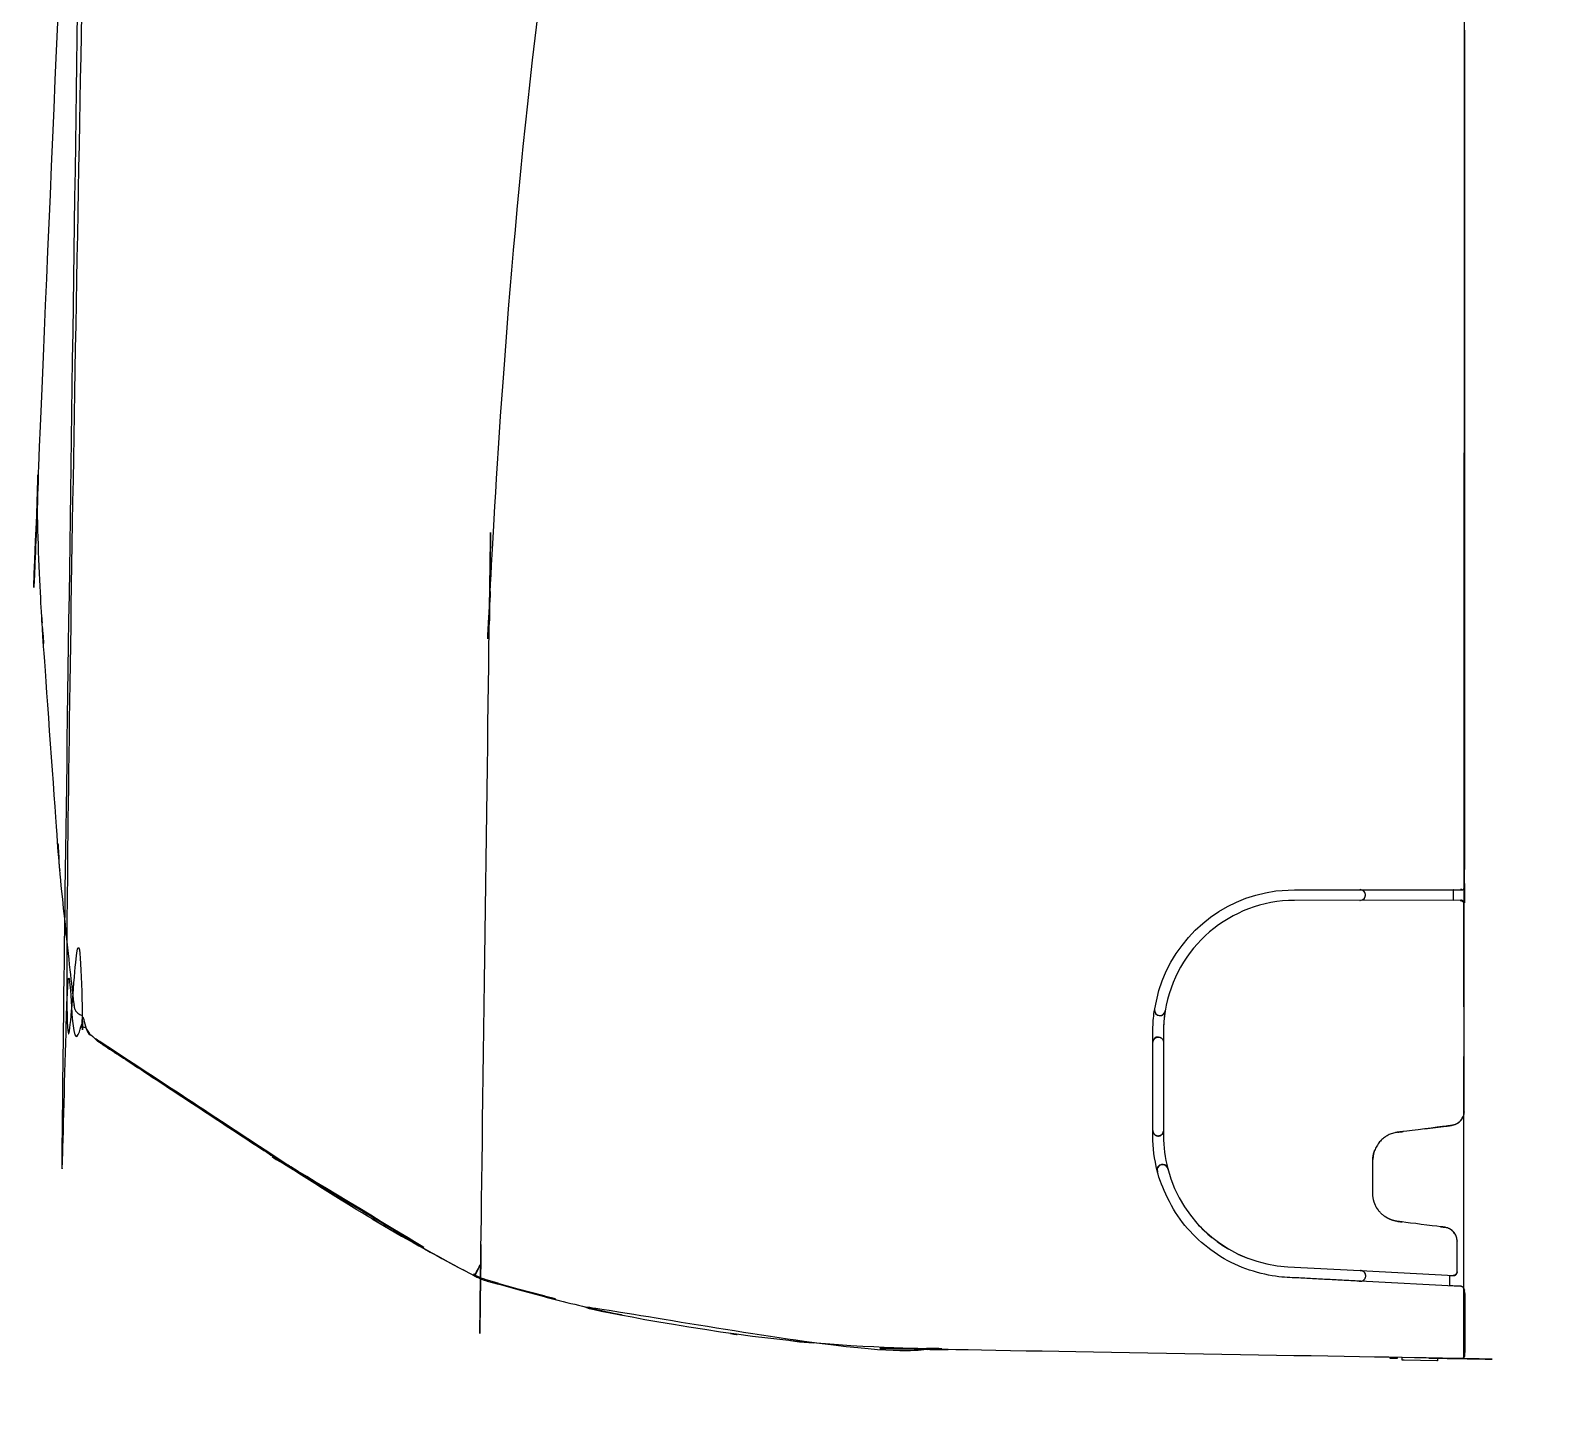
# Model space of a CAD drawing. Header units: millimetres. Extents: x 1291 to 5660, y 748 to 2981.
# Drawn here: x 3963 to 4176.5, y 2203.4 to 2396.8 of the extents above; entities that cross this region are included whole.
import ezdxf

# ---------------------------------------------------------------- set-up
doc = ezdxf.new("R2010")
doc.units = ezdxf.units.MM

msp = doc.modelspace()

# ---------------------------------------------------------------- linework, layer by layer
msp.add_line((4025.49, 2221.22), (4025.72, 2221.1))
for points in [[(4165.25, 2209.57), (4165.36, 2464.99), (4165.36, 2465.06)], [(4165.36, 2280.44), (4165.37, 2280.44)], [(4150.55, 2275.61), (4150.55, 2275.62)], [(4163.77, 2275.6), (4163.75, 2275.61), (4163.75, 2274.11), (4163.77, 2274.14)], [(4164.74, 2275.62), (4164.74, 2275.61)], [(4165.36, 2275.95), (4165.36, 2275.98)], [(4150.64, 2274.11), (4150.65, 2274.12)], [(4165.2, 2273.88), (4165.19, 2273.9), (4165.18, 2273.92), (4165.17, 2273.93), (4165.15, 2273.95), (4165.15, 2273.96), (4165.14, 2273.98), (4165.12, 2273.99), (4165.16, 2273.92), (4165.19, 2273.86), (4165.21, 2273.82), (4165.23, 2273.79)], [(4165.23, 2273.83), (4165.22, 2273.85), (4165.21, 2273.87)], [(4165.25, 2273.79), (4165.24, 2273.8)], [(4165.24, 2244.36), (4165.27, 2244.34), (4165.25, 2273.76), (4165.25, 2273.77), (4165.24, 2273.79)], [(4165.24, 2273.78), (4165.25, 2273.78)], [(4165.27, 2273.7), (4165.26, 2273.72), (4165.25, 2273.73)], [(3969.2, 2259), (3969.19, 2259.01)], [(3969.23, 2258.89), (3969.22, 2258.9)], [(3969.23, 2258.86), (3969.23, 2258.87)], [(3969.26, 2258.81), (3969.25, 2258.82)], [(3969.27, 2258.78), (3969.26, 2258.78)], [(3969.29, 2258.71), (3969.28, 2258.71), (3969.28, 2258.73), (3969.28, 2258.74), (3969.27, 2258.75), (3969.27, 2258.76)], [(3969.3, 2258.69), (3969.29, 2258.7)], [(3969.31, 2258.67), (3969.3, 2258.68)], [(3969.33, 2258.61), (3969.33, 2258.62), (3969.32, 2258.63), (3969.32, 2258.64), (3969.31, 2258.65)], [(3969.35, 2258.57), (3969.34, 2258.59)], [(3969.38, 2258.53), (3969.36, 2258.55)], [(3970.26, 2257.86), (3970.25, 2257.87), (3970.25, 2257.87), (3970.25, 2257.87)], [(4121.61, 2258.78), (4121.61, 2258.76)], [(3972.51, 2254.23), (3972.51, 2254.23)], [(4121.36, 2254.11), (4121.35, 2254.12)], [(4122.87, 2254.11), (4122.86, 2254.11)], [(4165.15, 2243.69), (4165.16, 2243.69)], [(4165.16, 2243.7), (4165.17, 2243.71), (4165.17, 2243.73)], [(4121.36, 2241.63), (4121.35, 2241.62)], [(4122.86, 2241.63), (4122.87, 2241.62)], [(4122, 2235.87), (4122, 2235.88)], [(4154.66, 2229.19), (4154.64, 2229.2), (4154.62, 2229.2)], [(4024.31, 2221.84), (4025.66, 2221.13), (4025.71, 2221.25), (4025.63, 2221.28), (4025.49, 2221.36)], [(4025.65, 2221.29), (4025.66, 2221.29)], [(4025.66, 2221.3), (4025.67, 2221.3), (4025.67, 2221.3)], [(4025.68, 2221.32), (4025.68, 2221.33)], [(4025.69, 2221.34), (4025.69, 2221.34), (4025.7, 2221.35), (4025.71, 2221.36), (4025.71, 2221.37), (4025.72, 2221.38)], [(4025.73, 2221.39), (4025.73, 2221.4), (4025.74, 2221.41)], [(4026.56, 2222.76), (4026.45, 2222.65), (4026.48, 2222.72), (4026.52, 2222.78)], [(4026.55, 2222.76), (4026.52, 2222.78)], [(4163.26, 2219.72), (4163.26, 2221.22)], [(4164.03, 2221.23), (4164.04, 2221.24), (4164.05, 2221.25), (4164.06, 2221.26), (4164.07, 2221.26), (4164.07, 2221.26), (4164.09, 2221.27), (4164.11, 2221.3), (4164.13, 2221.3), (4164.13, 2221.31), (4164.13, 2221.32), (4164.17, 2221.34), (4164.18, 2221.36), (4164.2, 2221.39), (4164.22, 2221.41)], [(4164.23, 2221.43), (4164.24, 2221.46), (4164.26, 2221.49), (4164.27, 2221.52), (4164.28, 2221.55), (4164.28, 2221.58)], [(4164.27, 2221.71), (4164.26, 2221.63)], [(4164.29, 2221.65), (4164.28, 2221.64), (4164.28, 2221.64)], [(4164.28, 2221.6), (4164.29, 2221.6)], [(4164.29, 2221.66), (4164.3, 2221.66)], [(4029.08, 2220.06), (4028.59, 2220.2), (4027.47, 2220.53), (4027.44, 2220.41), (4029.04, 2219.95), (4029.08, 2220.06), (4031.41, 2219.4), (4031.81, 2219.29)], [(4035.72, 2218.24), (4035.45, 2218.32), (4031.81, 2219.28), (4031.78, 2219.17), (4029.04, 2219.95), (4029.04, 2219.95)], [(4035.69, 2218.13), (4031.78, 2219.17)], [(4163.65, 2219.73), (4163.26, 2219.75)], [(4165.2, 2219.44), (4165.08, 2219.56), (4165.05, 2219.59), (4165.01, 2219.61), (4164.98, 2219.63), (4164.95, 2219.63), (4164.91, 2219.65), (4164.88, 2219.66), (4164.84, 2219.67), (4164.8, 2219.67), (4163.68, 2219.73), (4163.66, 2219.73)], [(4165.14, 2219.52), (4165.12, 2219.54)], [(4165.15, 2219.51), (4165.14, 2219.51)], [(4165.15, 2219.49), (4165.15, 2219.5), (4165.15, 2219.5)], [(4165.17, 2219.48), (4165.16, 2219.49)], [(4165.19, 2219.46), (4165.18, 2219.46), (4165.18, 2219.47)], [(4165.21, 2219.43), (4165.2, 2219.43), (4165.2, 2219.44)], [(4037.05, 2217.92), (4035.72, 2218.25), (4035.69, 2218.14), (4035.69, 2218.14), (4037.03, 2217.8)], [(4165.36, 2211.76), (4165.36, 2211.77)], [(4155.85, 2209.63), (4155.85, 2209.48), (4154.86, 2209.5), (4154.86, 2209.65)], [(4161.52, 2209.53), (4161.51, 2209.18), (4161.41, 2209.18), (4156.82, 2209.26), (4156.54, 2209.26), (4156.53, 2209.62)], [(4165.38, 2209.93), (4165.39, 2209.94)], [(4165.38, 2209.88), (4165.38, 2209.88)]]:
    msp.add_lwpolyline(points)
for points in [[(4121.98, 2235.95, -0.062715), (4121.36, 2240.86), (4121.35, 2240.9), (4121.35, 2255.62), (4121.36, 2255.93, -0.03121), (4121.56, 2258.41), (4121.62, 2258.79), (4122.21, 2261.38, -0.29459), (4138.72, 2275.44), (4141.36, 2275.61), (4164.99, 2275.59), (4164.95, 2275.62), (4164.95, 2275.61)], [(4150.7, 2274.12), (4150.72, 2274.12), (4150.75, 2274.13, 0.91043), (4150.61, 2275.62)], [(4164.82, 2274.13), (4164.81, 2274.14), (4141.36, 2274.11, 0.366668), (4123.09, 2258.49)], [(4121.59, 2258.6, 0.922918), (4123.09, 2258.49, 0.039187), (4122.86, 2255.62)], [(4123.09, 2258.5), (4123.09, 2258.5), (4123.09, 2258.55), (4123.1, 2258.56), (4123.09, 2258.49), (4123.05, 2258.2, 0.031631), (4122.86, 2255.91), (4122.86, 2240.9, 0.063164), (4123.45, 2236.29), (4123.47, 2236.21), (4123.46, 2236.22), (4123.46, 2236.26), (4123.46, 2236.27)], [(4011.21, 2229.17), (4011.33, 2229.1, 0.011961), (4024.31, 2221.84, -0.023356), (4000.14, 2236.07), (3999.5, 2236.49), (3998.16, 2237.37, -0.000107), (3987.41, 2244.43), (3986.07, 2245.32)], [(4159.71, 2241.87), (4160.09, 2241.92, -0.002423), (4163.13, 2242.31), (4163.51, 2242.36), (4163.51, 2242.36)], [(4122, 2235.9), (4121.99, 2235.91), (4121.98, 2235.95, -1.00033), (4123.45, 2236.29, 0.325704), (4140.39, 2222.43), (4150.61, 2221.89), (4150.68, 2221.89), (4163.82, 2221.2), (4163.75, 2221.2), (4163.77, 2221.18)], [(4123.46, 2236.29, 0.686937), (4122.07, 2236.44)], [(4026.25, 2220.85), (4026.28, 2220.83, -0.021244), (4025.72, 2221.1, 0.021244), (4026.25, 2220.85)], [(4164.77, 2219.64), (4164.76, 2219.64), (4150.6, 2220.38), (4150.6, 2220.38, 0.099184), (4150.91, 2220.44)], [(4165.3, 2219.2), (4165.32, 2219.19), (4165.32, 2219.12), (4165.24, 2219.12, -0.130081), (4165.36, 2218.63), (4165.36, 2210.94), (4165.38, 2210.37), (4165.38, 2210.31)], [(4036.71, 2217.9), (4037.6, 2217.67, 0.011079), (4046.35, 2215.67), (4046.43, 2215.66)], [(4070.22, 2212.02), (4070.54, 2211.97, 0.015487), (4073.13, 2211.72), (4073.46, 2211.71)]]:
    msp.add_lwpolyline(points, format="xyb")
for centre, radius, start, end in [((4150.57, 2274.86), 0.791, 5.6796, 44.8759), ((4141.9, 2241.45), 19.26, 221.9348, 230.6482), ((4137.78, 2235.05), 11.65, 229.6791, 240.6597), ((4141.31, 2240.61), 18.22, 244.1234, 248.766)]:
    msp.add_arc(centre, radius, start, end)
for points, weights, knots in [([(3973.81, 2468.14), (3973.52, 2468.04), (3973.26, 2467.9), (3973.03, 2467.69), (3973.02, 2467.67), (3973, 2467.66), (3972.99, 2467.65), (3972.36, 2467.04), (3971.73, 2466.43), (3971.11, 2465.82), (3970.79, 2465.51), (3970.59, 2465.11), (3970.53, 2464.67), (3960.69, 2396.4), (3959.72, 2327.42), (3967.62, 2258.9), (3967.75, 2257.83), (3968.38, 2256.96), (3969.36, 2256.51), (3969.61, 2256.4), (3969.87, 2256.33), (3970.14, 2256.28), (3970.16, 2256.28), (3970.18, 2256.28), (3970.2, 2256.27), (3970.32, 2256.25), (3970.44, 2256.25), (3970.56, 2256.24), (3970.61, 2256.24), (3970.66, 2256.24), (3970.72, 2256.24), (3970.74, 2256.2), (3970.76, 2256.16), (3970.78, 2256.13), (3970.95, 2255.81), (3971.15, 2255.51), (3971.39, 2255.24), (3971.42, 2255.2), (3971.46, 2255.17), (3971.49, 2255.14)], [1, 1, 1, 1, 1, 1, 1, 1, 1, 1, 0.964890130516, 0.964890130516, 1, 0.994466364765, 0.994466364765, 1, 0.914207326864, 0.914207326864, 1, 0.994320681356, 0.994320681356, 1, 1, 1, 1, 1, 1, 1, 1, 1, 1, 1, 1, 1, 0.995777109111, 0.995777109111, 1, 1, 1, 1], [0, 0, 0, 0, 1, 1, 1, 2, 2, 2, 3, 3, 3, 3.651973, 3.651973, 3.651973, 3.909841, 3.909841, 3.909841, 4.935699, 4.935699, 4.935699, 5.196943, 5.196943, 5.196943, 6.196943, 6.196943, 6.196943, 7.196943, 7.196943, 7.196943, 8.196943, 8.196943, 8.196943, 9.196943, 9.196943, 9.196943, 9.422173, 9.422173, 9.422173, 10.422173, 10.422173, 10.422173, 10.422173]), ([(3971.93, 2464.94), (3971.94, 2464.94), (3971.94, 2464.94), (3971.95, 2464.94), (3971.95, 2464.94), (3971.95, 2464.94), (3971.95, 2464.95), (3971.95, 2464.95), (3971.95, 2464.95), (3971.95, 2464.95), (3972, 2464.99), (3972.04, 2465.04), (3972.09, 2465.08), (3972.44, 2465.44), (3972.82, 2465.78), (3973.17, 2466.14), (3973.21, 2466.17), (3973.26, 2466.21), (3973.31, 2466.25), (3973.28, 2466.13), (3973.25, 2466), (3973.23, 2465.88), (3972.31, 2458.96), (3971.39, 2452.05), (3970.48, 2445.14), (3963.87, 2389.75), (3963.09, 2333.98), (3968.12, 2278.42), (3968.84, 2271.53), (3969.56, 2264.63), (3970.28, 2257.73), (3970.3, 2257.63), (3970.31, 2257.52), (3970.33, 2257.42), (3970.48, 2256.56), (3970.88, 2255.79), (3971.48, 2255.15), (3971.56, 2255.08), (3971.63, 2255.01), (3971.71, 2254.93), (3971.71, 2254.93), (3971.72, 2254.93), (3971.72, 2254.93), (3971.74, 2254.91), (3971.77, 2254.89), (3971.79, 2254.86), (3972, 2254.68), (3972.21, 2254.49), (3972.42, 2254.31), (3972.44, 2254.29), (3972.47, 2254.27), (3972.49, 2254.24), (3972.49, 2254.24), (3972.5, 2254.24), (3972.5, 2254.24), (3972.5, 2254.24), (3972.5, 2254.24), (3972.5, 2254.24)], [1, 1, 1, 1, 1, 1, 1, 1, 1, 1, 1, 1, 1, 1, 1, 1, 1, 1, 1, 1, 1, 1, 1, 1, 1, 0.996361308876, 0.996361308876, 1, 1, 1, 1, 1, 1, 1, 0.972352671745, 0.972352671745, 1, 1, 1, 1, 1, 1, 1, 1, 1, 1, 1, 1, 1, 1, 1, 1, 1, 1, 1, 1, 1, 1], [0, 0, 0, 0, 1, 1, 1, 2, 2, 2, 3, 3, 3, 4, 4, 4, 5, 5, 5, 6, 6, 6, 7, 7, 7, 8, 8, 8, 8.209055, 8.209055, 8.209055, 9.209055, 9.209055, 9.209055, 10.209055, 10.209055, 10.209055, 10.787058, 10.787058, 10.787058, 11.787058, 11.787058, 11.787058, 12.787058, 12.787058, 12.787058, 13.787058, 13.787058, 13.787058, 14.787058, 14.787058, 14.787058, 15.787058, 15.787058, 15.787058, 16.787058, 16.787058, 16.787058, 17.787058, 17.787058, 17.787058, 17.787058]), ([(4026.52, 2222.8), (4026.52, 2222.8), (4026.52, 2222.81), (4026.52, 2222.81), (4026.52, 2222.81), (4026.52, 2222.81), (4026.52, 2222.81), (4026.52, 2222.92), (4026.52, 2223.02), (4026.52, 2223.12), (4025.82, 2254.09), (4026.24, 2285.05), (4027.77, 2315.98), (4027.77, 2316.08), (4027.78, 2316.19), (4027.78, 2316.29), (4027.79, 2316.4), (4027.79, 2316.5), (4027.8, 2316.61), (4030.38, 2368.54), (4036.07, 2420.22), (4044.85, 2471.47), (4044.89, 2471.69), (4044.92, 2471.91), (4044.96, 2472.13), (4044.96, 2472.14), (4044.96, 2472.15), (4044.97, 2472.16), (4044.97, 2472.24), (4044.98, 2472.33), (4044.98, 2472.41), (4044.98, 2472.42), (4044.98, 2472.44), (4044.98, 2472.45), (4044.98, 2472.46), (4044.98, 2472.47), (4044.97, 2472.48), (4044.97, 2472.51), (4044.97, 2472.53), (4044.97, 2472.56), (4044.97, 2472.7), (4044.93, 2472.85), (4044.92, 2472.99), (4044.92, 2473), (4044.92, 2473.02), (4044.92, 2473.03), (4044.91, 2473.04), (4044.91, 2473.05), (4044.9, 2473.06), (4044.9, 2473.21), (4044.8, 2473.55), (4044.74, 2473.68), (4044.73, 2473.69), (4044.73, 2473.71), (4044.72, 2473.73), (4044.71, 2473.75), (4044.71, 2473.77), (4044.7, 2473.79), (4044.69, 2473.81), (4044.69, 2473.83), (4044.68, 2473.85), (4044.68, 2473.86), (4044.67, 2473.86), (4044.67, 2473.87), (4044.61, 2473.95), (4044.58, 2474.05), (4044.52, 2474.13), (4044.52, 2474.13), (4044.51, 2474.14), (4044.51, 2474.14), (4044.51, 2474.15), (4044.5, 2474.15), (4044.49, 2474.16)], [1, 1, 1, 1, 1, 1, 1, 1, 1, 1, 0.99957053212, 0.99957053212, 1, 1, 1, 1, 1, 1, 1, 0.998797658145, 0.998797658145, 1, 1, 1, 1, 1, 1, 1, 1, 1, 1, 1, 1, 1, 1, 1, 1, 1, 1, 1, 1, 1, 1, 1, 1, 1, 1, 1, 1, 1, 1, 1, 1, 1, 1, 1, 1, 1, 1, 1, 1, 1, 1, 1, 1, 1, 1, 1, 1, 1, 1, 1, 1], [0, 0, 0, 0, 1, 1, 1, 2, 2, 2, 3, 3, 3, 3.071793, 3.071793, 3.071793, 4.071793, 4.071793, 4.071793, 5.071793, 5.071793, 5.071793, 5.191928, 5.191928, 5.191928, 6.191928, 6.191928, 6.191928, 7.191928, 7.191928, 7.191928, 8.191928, 8.191928, 8.191928, 9.191928, 9.191928, 9.191928, 10.191928, 10.191928, 10.191928, 11.191928, 11.191928, 11.191928, 12.191928, 12.191928, 12.191928, 13.191928, 13.191928, 13.191928, 14.191928, 14.191928, 14.191928, 15.191928, 15.191928, 15.191928, 16.191928, 16.191928, 16.191928, 17.191928, 17.191928, 17.191928, 18.191928, 18.191928, 18.191928, 19.191928, 19.191928, 19.191928, 20.191928, 20.191928, 20.191928, 21.191928, 21.191928, 21.191928, 22.191928, 22.191928, 22.191928, 22.191928]), ([(3969.25, 2258.83), (3969.24, 2258.83), (3969.24, 2258.84), (3969.24, 2258.84), (3969.22, 2258.92), (3969.21, 2259), (3969.19, 2259.08), (3969.18, 2259.17), (3969.17, 2259.27), (3969.16, 2259.36), (3968.41, 2265.67), (3967.73, 2271.99), (3967.14, 2278.32), (3967.13, 2278.41), (3967.12, 2278.51), (3967.11, 2278.6), (3967.11, 2278.62), (3967.11, 2278.64), (3967.1, 2278.67), (3967.08, 2278.97), (3967.04, 2279.31), (3967.03, 2279.62), (3967.03, 2279.63), (3967.03, 2279.65), (3967.03, 2279.67), (3967.03, 2280.14), (3966.98, 2280.64), (3966.94, 2281.12), (3966.94, 2281.15), (3966.93, 2281.18), (3966.93, 2281.22), (3966.84, 2282.21), (3966.75, 2283.2), (3966.67, 2284.2), (3965.97, 2292.18), (3965.4, 2300.17), (3964.95, 2308.16), (3964.9, 2309.17), (3964.84, 2310.17), (3964.79, 2311.18), (3964.79, 2311.19), (3964.78, 2311.21), (3964.78, 2311.22), (3964.78, 2311.65), (3964.73, 2312.07), (3964.69, 2312.5), (3964.68, 2312.51), (3964.68, 2312.51), (3964.68, 2312.52), (3964.68, 2312.53), (3964.68, 2312.53), (3964.68, 2312.53), (3964.64, 2312.81), (3964.64, 2313.08), (3964.61, 2313.36), (3964.61, 2313.38), (3964.61, 2313.4), (3964.61, 2313.42), (3964.58, 2313.98), (3964.55, 2314.54), (3964.52, 2315.09), (3964.32, 2319.55), (3964.14, 2324.01), (3964, 2328.47), (3963.98, 2329.03), (3963.97, 2329.59), (3963.96, 2330.15), (3963.95, 2330.32), (3963.95, 2330.49), (3963.94, 2330.66), (3962.93, 2367.47), (3964.5, 2404.25), (3968.67, 2440.83), (3968.68, 2440.92), (3968.69, 2441.01), (3968.7, 2441.09), (3968.71, 2441.18), (3968.72, 2441.26), (3968.73, 2441.35), (3969.6, 2449), (3970.59, 2456.63), (3971.69, 2464.24), (3971.7, 2464.33), (3971.71, 2464.41), (3971.73, 2464.5), (3971.73, 2464.5), (3971.73, 2464.51), (3971.73, 2464.51), (3971.74, 2464.55), (3971.75, 2464.6), (3971.76, 2464.64), (3971.76, 2464.65), (3971.76, 2464.65), (3971.77, 2464.65)], [1, 1, 1, 1, 1, 1, 1, 1, 1, 1, 0.99994691034, 0.99994691034, 1, 1, 1, 1, 1, 1, 1, 1, 1, 1, 1, 1, 1, 1, 1, 1, 1, 1, 1, 1, 1, 1, 0.999918523567, 0.999918523567, 1, 1, 1, 1, 1, 1, 1, 1, 1, 1, 1, 1, 1, 1, 1, 1, 1, 1, 1, 1, 1, 1, 1, 1, 1, 0.999983264097, 0.999983264097, 1, 1, 1, 1, 1, 1, 1, 0.998345308283, 0.998345308283, 1, 1, 1, 1, 1, 1, 1, 0.999919952785, 0.999919952785, 1, 1, 1, 1, 1, 1, 1, 1, 1, 1, 1, 1, 1], [0, 0, 0, 0, 1, 1, 1, 2, 2, 2, 3, 3, 3, 3.025241, 3.025241, 3.025241, 4.025241, 4.025241, 4.025241, 5.025241, 5.025241, 5.025241, 6.025241, 6.025241, 6.025241, 7.025241, 7.025241, 7.025241, 8.025241, 8.025241, 8.025241, 9.025241, 9.025241, 9.025241, 10.025241, 10.025241, 10.025241, 10.056509, 10.056509, 10.056509, 11.056509, 11.056509, 11.056509, 12.056509, 12.056509, 12.056509, 13.056509, 13.056509, 13.056509, 14.056509, 14.056509, 14.056509, 15.056509, 15.056509, 15.056509, 16.056509, 16.056509, 16.056509, 17.056509, 17.056509, 17.056509, 18.056509, 18.056509, 18.056509, 18.070681, 18.070681, 18.070681, 19.070681, 19.070681, 19.070681, 20.070681, 20.070681, 20.070681, 20.211622, 20.211622, 20.211622, 21.211622, 21.211622, 21.211622, 22.211622, 22.211622, 22.211622, 22.242616, 22.242616, 22.242616, 23.242616, 23.242616, 23.242616, 24.242616, 24.242616, 24.242616, 25.242616, 25.242616, 25.242616, 26.242616, 26.242616, 26.242616, 26.242616]), ([(4164.99, 2275.59), (4165.06, 2275.59), (4165.15, 2275.63), (4165.19, 2275.68), (4165.2, 2275.69), (4165.2, 2275.69), (4165.2, 2275.69), (4165.2, 2275.69), (4165.2, 2275.69), (4165.2, 2275.7), (4165.23, 2275.73), (4165.26, 2275.77), (4165.29, 2275.8), (4165.3, 2275.81), (4165.3, 2275.82), (4165.3, 2275.82), (4165.31, 2275.83), (4165.31, 2275.83), (4165.32, 2275.84), (4165.32, 2275.84), (4165.33, 2275.85), (4165.33, 2275.86), (4165.33, 2275.87), (4165.34, 2275.88), (4165.34, 2275.9), (4165.35, 2275.9), (4165.35, 2275.91), (4165.36, 2275.92), (4165.36, 2316.23), (4165.36, 2356.53), (4165.36, 2396.84)], [1, 1, 1, 1, 1, 1, 1, 1, 1, 1, 0.999309228702, 0.999309228702, 1, 1, 1, 1, 1, 1, 1, 1, 1, 1, 1, 1, 1, 1, 1, 1, 1, 1, 1], [0, 0, 0, 0, 1, 1, 1, 2, 2, 2, 3, 3, 3, 3.091053, 3.091053, 3.091053, 4.091053, 4.091053, 4.091053, 5.091053, 5.091053, 5.091053, 6.091053, 6.091053, 6.091053, 7.091053, 7.091053, 7.091053, 8.091053, 8.091053, 8.091053, 9.091053, 9.091053, 9.091053, 9.091053]), ([(3972.52, 2254.22), (3972.52, 2254.22), (3972.53, 2254.21), (3972.53, 2254.21), (3972.53, 2254.21), (3972.54, 2254.21), (3972.54, 2254.2), (3972.55, 2254.2), (3972.56, 2254.2), (3972.57, 2254.19), (3972.57, 2254.19), (3972.57, 2254.18), (3972.57, 2254.18), (3972.58, 2254.18), (3972.58, 2254.18), (3972.59, 2254.18), (3972.59, 2254.18), (3972.59, 2254.17), (3972.59, 2254.17), (3972.6, 2254.17), (3972.6, 2254.16), (3972.6, 2254.16), (3972.6, 2254.15), (3972.61, 2254.15), (3972.61, 2254.15), (3972.61, 2254.15), (3972.62, 2254.15), (3972.62, 2254.14), (3973.52, 2253.56), (3974.41, 2252.97), (3975.3, 2252.38), (3982.48, 2247.68), (3989.64, 2242.95), (3996.82, 2238.25), (3997.71, 2237.67), (3998.61, 2237.08), (3999.5, 2236.49), (3999.56, 2236.45), (3999.62, 2236.41), (3999.67, 2236.37), (4008.03, 2230.94), (4016.64, 2225.93), (4025.49, 2221.36), (4016.65, 2225.97), (4008.06, 2231.02), (3999.73, 2236.49), (3999.67, 2236.52), (3999.62, 2236.55), (3999.57, 2236.59), (3998.65, 2237.19), (3997.74, 2237.79), (3996.82, 2238.39), (3989.51, 2243.19), (3982.21, 2247.99), (3974.9, 2252.8), (3973.96, 2253.4), (3973.02, 2254.01), (3972.08, 2254.61), (3972.09, 2254.6), (3972.1, 2254.59), (3972.12, 2254.57), (3972.24, 2254.48), (3972.33, 2254.38), (3972.45, 2254.28), (3972.46, 2254.27), (3972.48, 2254.26), (3972.49, 2254.24)], [1, 1, 1, 1, 1, 1, 1, 1, 1, 1, 1, 1, 1, 1, 1, 1, 1, 1, 1, 1, 1, 1, 1, 1, 1, 1, 1, 1, 1, 1, 1, 1, 1, 1, 1, 1, 1, 1, 1, 1, 0.999177569998, 0.999177569998, 1, 0.999164050949, 0.999164050949, 1, 1, 1, 1, 1, 1, 1, 0.99999990718, 0.99999990718, 1, 1, 1, 1, 1, 1, 1, 1, 1, 1, 1, 1, 1], [0, 0, 0, 0, 1, 1, 1, 2, 2, 2, 3, 3, 3, 4, 4, 4, 5, 5, 5, 6, 6, 6, 7, 7, 7, 8, 8, 8, 9, 9, 9, 10, 10, 10, 11, 11, 11, 12, 12, 12, 13, 13, 13, 13.099354, 13.099354, 13.099354, 13.199521, 13.199521, 13.199521, 14.199521, 14.199521, 14.199521, 15.199521, 15.199521, 15.199521, 15.200577, 15.200577, 15.200577, 16.200577, 16.200577, 16.200577, 17.200577, 17.200577, 17.200577, 18.200577, 18.200577, 18.200577, 19.200577, 19.200577, 19.200577, 19.200577]), ([(4121.37, 2254.25), (4121.37, 2254.21), (4121.36, 2254.16), (4121.36, 2254.12), (4121.39, 2254.5), (4121.65, 2254.77), (4122.02, 2254.82), (4122.39, 2254.86), (4122.71, 2254.67), (4122.84, 2254.32), (4122.84, 2254.29), (4122.85, 2254.26), (4122.85, 2254.23), (4122.85, 2254.22), (4122.85, 2254.22), (4122.86, 2254.22)], [1, 1, 1, 1, 0.853094854557, 0.853094854557, 1, 0.853094854557, 0.853094854557, 1, 1, 1, 1, 1, 1, 1], [0, 0, 0, 0, 1, 1, 1, 2.353404, 2.353404, 2.353404, 3.706808, 3.706808, 3.706808, 4.706808, 4.706808, 4.706808, 5.706808, 5.706808, 5.706808, 5.706808]), ([(4165.27, 2244.27), (4165.23, 2243.27), (4164.57, 2242.52), (4163.59, 2242.37), (4163.56, 2242.36), (4163.53, 2242.36), (4163.51, 2242.36), (4163.26, 2242.32), (4163.01, 2242.29), (4162.75, 2242.26), (4160.72, 2242), (4158.69, 2241.75), (4156.66, 2241.49), (4156.4, 2241.46), (4156.15, 2241.43), (4155.89, 2241.39), (4155.88, 2241.39), (4155.87, 2241.39), (4155.85, 2241.39), (4153.92, 2241.14), (4152.46, 2239.5), (4152.39, 2237.55), (4152.42, 2237.98), (4152.48, 2238.41), (4152.64, 2238.81), (4152.64, 2238.81), (4152.64, 2238.82), (4152.64, 2238.82)], [1, 0.848364527123, 0.848364527123, 1, 1, 1, 1, 1, 1, 1, 0.999999783016, 0.999999783016, 1, 1, 1, 1, 1, 1, 1, 1, 1, 1, 1, 1, 1, 1, 1, 1], [0, 0, 0, 0, 1.375908, 1.375908, 1.375908, 2.375908, 2.375908, 2.375908, 3.375908, 3.375908, 3.375908, 3.377522, 3.377522, 3.377522, 4.377522, 4.377522, 4.377522, 5.377522, 5.377522, 5.377522, 6.377522, 6.377522, 6.377522, 7.377522, 7.377522, 7.377522, 8.377522, 8.377522, 8.377522, 8.377522]), ([(4122.87, 2241.61), (4122.85, 2241.18), (4122.55, 2240.88), (4122.12, 2240.86), (4121.7, 2240.86), (4121.36, 2241.2), (4121.36, 2241.61), (4121.36, 2241.57), (4121.37, 2241.53), (4121.37, 2241.49), (4121.4, 2241.35), (4121.46, 2241.22), (4121.56, 2241.12), (4121.76, 2240.89), (4122.06, 2240.81), (4122.35, 2240.91), (4122.64, 2241), (4122.83, 2241.25), (4122.85, 2241.56)], [1, 0.820172575459, 0.820172575459, 1, 1, 1, 1, 1, 1, 1, 1, 1, 1, 0.888142857839, 0.888142857839, 1, 0.888142857839, 0.888142857839, 1], [0, 0, 0, 0, 1.504191, 1.504191, 1.504191, 2.504191, 2.504191, 2.504191, 3.504191, 3.504191, 3.504191, 4.504191, 4.504191, 4.504191, 5.679605, 5.679605, 5.679605, 6.855019, 6.855019, 6.855019, 6.855019]), ([(4150.6, 2220.38), (4150.58, 2220.38), (4150.56, 2220.39), (4150.54, 2220.39), (4150.54, 2220.39), (4150.54, 2220.39), (4150.53, 2220.39), (4147.12, 2220.57), (4143.72, 2220.75), (4140.31, 2220.93), (4131.28, 2221.43), (4124.28, 2227.16), (4122, 2235.91), (4122, 2235.89), (4122, 2235.86), (4122.01, 2235.84), (4122.01, 2235.84), (4122.01, 2235.84), (4122.01, 2235.85), (4122.01, 2235.85), (4122, 2235.85), (4122, 2235.85)], [1, 1, 1, 1, 1, 1, 1, 1, 1, 1, 0.872101733494, 0.872101733494, 1, 1, 1, 1, 1, 1, 1, 1, 1, 1], [0, 0, 0, 0, 1, 1, 1, 2, 2, 2, 3, 3, 3, 4.259575, 4.259575, 4.259575, 5.259575, 5.259575, 5.259575, 6.259575, 6.259575, 6.259575, 7.259575, 7.259575, 7.259575, 7.259575]), ([(4154.6, 2229.21), (4154.6, 2229.22), (4154.59, 2229.22), (4154.59, 2229.22), (4154.58, 2229.23), (4154.58, 2229.23), (4154.57, 2229.24), (4154.57, 2229.24), (4154.56, 2229.24), (4154.55, 2229.24), (4154.55, 2229.24), (4154.55, 2229.25), (4154.54, 2229.25), (4154.53, 2229.25), (4154.53, 2229.25), (4154.52, 2229.26), (4154.49, 2229.27), (4154.46, 2229.29), (4154.43, 2229.31), (4154.4, 2229.33), (4154.37, 2229.35), (4154.34, 2229.37), (4154.31, 2229.38), (4154.27, 2229.4), (4154.24, 2229.42), (4154.21, 2229.44), (4154.19, 2229.46), (4154.16, 2229.48), (4153.77, 2229.74), (4153.43, 2230.06), (4153.16, 2230.44), (4153.14, 2230.47), (4153.11, 2230.51), (4153.08, 2230.54), (4153.06, 2230.58), (4153.04, 2230.61), (4153.01, 2230.65), (4152.99, 2230.68), (4152.97, 2230.72), (4152.95, 2230.75), (4152.92, 2230.79), (4152.9, 2230.83), (4152.88, 2230.86), (4152.86, 2230.9), (4152.85, 2230.94), (4152.83, 2230.98), (4152.77, 2231.07), (4152.74, 2231.2), (4152.68, 2231.29), (4152.68, 2231.3), (4152.68, 2231.3), (4152.68, 2231.3), (4152.68, 2231.31), (4152.67, 2231.32), (4152.67, 2231.33), (4152.67, 2231.34), (4152.66, 2231.34), (4152.66, 2231.34), (4152.66, 2231.35), (4152.66, 2231.36), (4152.66, 2231.36), (4152.66, 2231.36), (4152.66, 2231.37), (4152.66, 2231.37), (4152.65, 2231.4), (4152.64, 2231.42), (4152.63, 2231.45), (4152.62, 2231.47), (4152.62, 2231.49), (4152.61, 2231.51), (4152.6, 2231.54), (4152.59, 2231.56), (4152.58, 2231.58), (4152.58, 2231.61), (4152.57, 2231.63), (4152.56, 2231.65), (4152.55, 2231.67), (4152.54, 2231.7), (4152.54, 2231.72), (4152.53, 2231.74), (4152.52, 2231.76), (4152.52, 2231.79), (4152.51, 2231.81), (4152.51, 2231.84), (4152.51, 2231.86), (4152.5, 2231.89), (4152.49, 2231.91), (4152.49, 2231.93), (4152.43, 2232.18), (4152.41, 2232.43), (4152.39, 2232.68), (4152.39, 2234.31), (4152.39, 2235.93), (4152.39, 2237.55)], [1, 1, 1, 1, 1, 1, 1, 1, 1, 1, 1, 1, 1, 1, 1, 1, 1, 1, 1, 1, 1, 1, 1, 1, 1, 1, 1, 1, 0.98885507562, 0.98885507562, 1, 1, 1, 1, 1, 1, 1, 1, 1, 1, 1, 1, 1, 1, 1, 1, 1, 1, 1, 1, 1, 1, 1, 1, 1, 1, 1, 1, 1, 1, 1, 1, 1, 1, 1, 1, 1, 1, 1, 1, 1, 1, 1, 1, 1, 1, 1, 1, 1, 1, 1, 1, 1, 1, 1, 1, 1, 1, 1, 1, 1, 1, 1, 1], [0, 0, 0, 0, 1, 1, 1, 2, 2, 2, 3, 3, 3, 4, 4, 4, 5, 5, 5, 6, 6, 6, 7, 7, 7, 8, 8, 8, 9, 9, 9, 9.366215, 9.366215, 9.366215, 10.366215, 10.366215, 10.366215, 11.366215, 11.366215, 11.366215, 12.366215, 12.366215, 12.366215, 13.366215, 13.366215, 13.366215, 14.366215, 14.366215, 14.366215, 15.366215, 15.366215, 15.366215, 16.366215, 16.366215, 16.366215, 17.366215, 17.366215, 17.366215, 18.366215, 18.366215, 18.366215, 19.366215, 19.366215, 19.366215, 20.366215, 20.366215, 20.366215, 21.366215, 21.366215, 21.366215, 22.366215, 22.366215, 22.366215, 23.366215, 23.366215, 23.366215, 24.366215, 24.366215, 24.366215, 25.366215, 25.366215, 25.366215, 26.366215, 26.366215, 26.366215, 27.366215, 27.366215, 27.366215, 28.366215, 28.366215, 28.366215, 29.366215, 29.366215, 29.366215, 30.366215, 30.366215, 30.366215, 30.366215]), ([(4164.28, 2221.7), (4164.28, 2221.69), (4164.29, 2221.69), (4164.3, 2221.68), (4164.3, 2223.12), (4164.3, 2224.57), (4164.3, 2226.01), (4164.29, 2226.03), (4164.29, 2226.06), (4164.29, 2226.08), (4164.26, 2227.04), (4163.55, 2227.83), (4162.61, 2227.99), (4162.59, 2227.99), (4162.56, 2228), (4162.54, 2228), (4162.54, 2228), (4162.54, 2228), (4162.54, 2228), (4162.32, 2228.03), (4162.1, 2228.06), (4161.88, 2228.08), (4160.11, 2228.3), (4158.33, 2228.52), (4156.56, 2228.74), (4156.34, 2228.77), (4156.12, 2228.8), (4155.89, 2228.83), (4155.86, 2228.83), (4155.82, 2228.83), (4155.78, 2228.84), (4155.73, 2228.85), (4155.69, 2228.85), (4155.65, 2228.86), (4155.61, 2228.87), (4155.57, 2228.88), (4155.52, 2228.89), (4155.44, 2228.91), (4155.36, 2228.93), (4155.28, 2228.95), (4155.24, 2228.96), (4155.2, 2228.97), (4155.16, 2228.99), (4155.12, 2229), (4155.08, 2229.01), (4155.04, 2229.03), (4155, 2229.05), (4154.96, 2229.06), (4154.92, 2229.08), (4154.89, 2229.09), (4154.85, 2229.11), (4154.81, 2229.12), (4154.77, 2229.14), (4154.73, 2229.16), (4154.68, 2229.17), (4154.68, 2229.18), (4154.68, 2229.18), (4154.67, 2229.18)], [1, 1, 1, 1, 1, 1, 1, 1, 1, 1, 1, 1, 1, 1, 1, 1, 1, 1, 1, 1, 1, 1, 0.999998860102, 0.999998860102, 1, 1, 1, 1, 1, 1, 1, 1, 1, 1, 1, 1, 1, 1, 1, 1, 1, 1, 1, 1, 1, 1, 1, 1, 1, 1, 1, 1, 1, 1, 1, 1, 1, 1], [0, 0, 0, 0, 1, 1, 1, 2, 2, 2, 3, 3, 3, 4, 4, 4, 5, 5, 5, 6, 6, 6, 7, 7, 7, 7.003698, 7.003698, 7.003698, 8.003698, 8.003698, 8.003698, 9.003698, 9.003698, 9.003698, 10.003698, 10.003698, 10.003698, 11.003698, 11.003698, 11.003698, 12.003698, 12.003698, 12.003698, 13.003698, 13.003698, 13.003698, 14.003698, 14.003698, 14.003698, 15.003698, 15.003698, 15.003698, 16.003698, 16.003698, 16.003698, 17.003698, 17.003698, 17.003698, 18.003698, 18.003698, 18.003698, 18.003698]), ([(4164.09, 2226.9), (4164.08, 2226.91), (4164.07, 2226.93), (4164.06, 2226.94), (4164.05, 2226.96), (4164.04, 2226.98), (4164.04, 2226.99), (4163.94, 2227.16), (4163.82, 2227.32), (4163.68, 2227.45), (4163.67, 2227.46), (4163.67, 2227.46), (4163.66, 2227.46), (4163.65, 2227.48), (4163.64, 2227.49), (4163.63, 2227.5), (4163.61, 2227.51), (4163.6, 2227.53), (4163.59, 2227.54), (4163.5, 2227.6), (4163.41, 2227.68), (4163.32, 2227.73), (4163.31, 2227.73), (4163.29, 2227.74), (4163.27, 2227.75), (4163.26, 2227.76), (4163.24, 2227.77), (4163.23, 2227.78), (4163.22, 2227.78), (4163.22, 2227.78), (4163.21, 2227.78), (4163.21, 2227.79), (4163.21, 2227.79), (4163.21, 2227.79), (4163.21, 2227.79), (4163.2, 2227.79), (4163.2, 2227.8), (4163.2, 2227.8), (4163.19, 2227.8), (4163.19, 2227.8), (4163.19, 2227.8), (4163.19, 2227.8), (4163.18, 2227.8), (4163.18, 2227.81), (4163.18, 2227.81), (4163.18, 2227.81), (4163.17, 2227.81), (4163.17, 2227.81), (4163.16, 2227.81), (4163.16, 2227.81), (4163.16, 2227.81), (4163.16, 2227.81), (4163.16, 2227.82), (4163.15, 2227.82), (4163.15, 2227.82), (4163.15, 2227.82), (4163.15, 2227.82), (4163.14, 2227.82)], [1, 1, 1, 1, 1, 1, 1, 0.99191366845, 0.99191366845, 1, 1, 1, 1, 1, 1, 1, 1, 1, 1, 1, 1, 1, 1, 1, 1, 1, 1, 1, 1, 1, 1, 1, 1, 1, 1, 1, 1, 1, 1, 1, 1, 1, 1, 1, 1, 1, 1, 1, 1, 1, 1, 1, 1, 1, 1, 1, 1, 1], [0, 0, 0, 0, 1, 1, 1, 2, 2, 2, 2.311822, 2.311822, 2.311822, 3.311822, 3.311822, 3.311822, 4.311822, 4.311822, 4.311822, 5.311822, 5.311822, 5.311822, 6.311822, 6.311822, 6.311822, 7.311822, 7.311822, 7.311822, 8.311822, 8.311822, 8.311822, 9.311822, 9.311822, 9.311822, 10.311822, 10.311822, 10.311822, 11.311822, 11.311822, 11.311822, 12.311822, 12.311822, 12.311822, 13.311822, 13.311822, 13.311822, 14.311822, 14.311822, 14.311822, 15.311822, 15.311822, 15.311822, 16.311822, 16.311822, 16.311822, 17.311822, 17.311822, 17.311822, 18.311822, 18.311822, 18.311822, 18.311822]), ([(4150.6, 2220.39), (4151.01, 2220.37), (4151.37, 2220.68), (4151.4, 2221.1), (4151.41, 2221.4), (4151.26, 2221.67), (4150.98, 2221.81), (4150.97, 2221.81), (4150.96, 2221.82), (4150.95, 2221.82), (4150.85, 2221.87), (4150.82, 2221.86), (4150.72, 2221.88), (4150.71, 2221.88), (4150.69, 2221.88), (4150.68, 2221.89)], [1, 1, 1, 1, 0.89512682205, 0.89512682205, 1, 1, 1, 1, 1, 1, 1, 1, 1, 1], [0, 0, 0, 0, 1, 1, 1, 2.137071, 2.137071, 2.137071, 3.137071, 3.137071, 3.137071, 4.137071, 4.137071, 4.137071, 5.137071, 5.137071, 5.137071, 5.137071]), ([(4164.88, 2209.47), (4164.88, 2209.47), (4164.89, 2209.47), (4164.89, 2209.47), (4164.9, 2209.47), (4164.91, 2209.47), (4164.91, 2209.47), (4164.9, 2209.47), (4164.89, 2209.47), (4164.88, 2209.47), (4163.64, 2209.49), (4162.39, 2209.51), (4161.15, 2209.54), (4137.59, 2209.94), (4114.04, 2210.35), (4090.48, 2210.77), (4090.44, 2210.77), (4090.4, 2210.77), (4090.36, 2210.77), (4090.35, 2210.77), (4090.34, 2210.77), (4090.34, 2210.77), (4090.3, 2210.77), (4090.27, 2210.77), (4090.24, 2210.77), (4090, 2210.78), (4089.76, 2210.78), (4089.52, 2210.79), (4071.8, 2211.16), (4054.23, 2213.5), (4037.03, 2217.8), (4054.32, 2213.52), (4071.98, 2211.21), (4089.78, 2210.9), (4089.9, 2210.9), (4090.01, 2210.9), (4090.13, 2210.89), (4090.13, 2210.85), (4090.13, 2210.82), (4090.14, 2210.78), (4090.17, 2210.78), (4090.19, 2210.78), (4090.23, 2210.77)], [1, 1, 1, 1, 1, 1, 1, 1, 1, 1, 1, 1, 1, 0.999999985006, 0.999999985006, 1, 1, 1, 1, 1, 1, 1, 1, 1, 1, 1, 1, 1, 0.995820192812, 0.995820192812, 1, 0.995780269314, 0.995780269314, 1, 1, 1, 1, 1, 1, 1, 1, 1, 1], [0, 0, 0, 0, 1, 1, 1, 2, 2, 2, 3, 3, 3, 4, 4, 4, 4.000424, 4.000424, 4.000424, 5.000424, 5.000424, 5.000424, 6.000424, 6.000424, 6.000424, 7.000424, 7.000424, 7.000424, 8.000424, 8.000424, 8.000424, 8.2245, 8.2245, 8.2245, 8.449645, 8.449645, 8.449645, 9.449645, 9.449645, 9.449645, 10.449645, 10.449645, 10.449645, 11.449645, 11.449645, 11.449645, 11.449645])]:
    msp.add_rational_spline(points, weights, degree=3, knots=knots)
for points in [[(4165.36, 2396.38), (4165.35, 2396.53), (4165.36, 2396.66), (4165.36, 2396.81)], [(4150.56, 2275.62), (4150.57, 2275.62), (4150.59, 2275.62), (4150.6, 2275.62)], [(4150.75, 2274.13), (4150.92, 2274.16), (4151.08, 2274.26), (4151.2, 2274.39)], [(4151.21, 2274.42), (4151.31, 2274.55), (4151.37, 2274.71), (4151.37, 2274.88)], [(4164.94, 2275.62), (4164.88, 2275.62), (4164.82, 2275.62), (4164.76, 2275.62)], [(4150.56, 2274.11), (4150.57, 2274.11), (4150.59, 2274.11), (4150.6, 2274.11)], [(4165.27, 2247.27), (4165.27, 2255.08), (4165.27, 2262.9), (4165.27, 2270.71)], [(4122.1, 2254.87), (4121.69, 2254.86), (4121.36, 2254.53), (4121.36, 2254.12)], [(4122.85, 2254.23), (4122.85, 2254.28), (4122.84, 2254.26), (4122.84, 2254.29)], [(4164.3, 2224.06), (4164.3, 2224.64), (4164.3, 2225.21), (4164.3, 2225.79)], [(4150.62, 2221.89), (4150.64, 2221.89), (4150.66, 2221.89), (4150.68, 2221.89)], [(4151.4, 2221.09), (4151.41, 2221.39), (4151.26, 2221.67), (4150.98, 2221.81)], [(4164.29, 2221.62), (4164.29, 2221.66), (4164.3, 2221.64), (4164.3, 2221.67)], [(4151.1, 2220.54), (4151.23, 2220.64), (4151.33, 2220.78), (4151.37, 2220.94)], [(4090.23, 2210.77), (4090.27, 2210.77), (4090.3, 2210.77), (4090.34, 2210.77)], [(4165.38, 2210.37), (4165.35, 2210.55), (4165.36, 2210.69), (4165.34, 2210.87)], [(4165.38, 2210.32), (4165.38, 2210.33), (4165.38, 2210.34), (4165.38, 2210.35)]]:
    msp.add_open_spline(points, degree=3)
for points, knots in [([(4165.38, 2280.4), (4165.37, 2280.41), (4165.37, 2280.43), (4165.36, 2280.45), (4165.37, 2280.61), (4165.35, 2280.75), (4165.36, 2280.92)], [0, 0, 0, 0, 1, 1, 1, 2, 2, 2, 2]), ([(4165.25, 2275.75), (4165.33, 2275.81), (4165.38, 2275.9), (4165.38, 2276), (4165.37, 2276), (4165.37, 2276), (4165.36, 2276)], [0, 0, 0, 0, 1, 1, 1, 2, 2, 2, 2]), ([(4164.74, 2274.11), (4164.77, 2274.11), (4164.79, 2274.11), (4164.82, 2274.11), (4165.02, 2274.09), (4165.22, 2273.89), (4165.24, 2273.69), (4165.24, 2273.66), (4165.24, 2273.64), (4165.25, 2273.62), (4165.25, 2273.62), (4165.26, 2273.63), (4165.27, 2273.64)], [0, 0, 0, 0, 1, 1, 1, 2, 2, 2, 3, 3, 3, 4, 4, 4, 4]), ([(4165.01, 2274.07), (4165.01, 2274.07), (4165.01, 2274.08), (4165.01, 2274.08), (4164.97, 2274.09), (4164.99, 2274.1), (4164.95, 2274.1), (4164.94, 2274.1), (4164.92, 2274.11), (4164.91, 2274.12), (4164.9, 2274.12), (4164.89, 2274.12), (4164.88, 2274.12), (4164.87, 2274.12), (4164.87, 2274.13), (4164.86, 2274.13), (4164.86, 2274.13), (4164.85, 2274.13), (4164.84, 2274.13)], [0, 0, 0, 0, 1, 1, 1, 2, 2, 2, 3, 3, 3, 4, 4, 4, 5, 5, 5, 6, 6, 6, 6]), ([(4165.15, 2273.95), (4165.14, 2273.98), (4165.11, 2274), (4165.09, 2274.02), (4165.09, 2274.02), (4165.09, 2274.02), (4165.08, 2274.02), (4165.08, 2274.03), (4165.08, 2274.03), (4165.08, 2274.03), (4165.07, 2274.03), (4165.07, 2274.03), (4165.07, 2274.03), (4165.07, 2274.04), (4165.07, 2274.04), (4165.06, 2274.05), (4165.06, 2274.05), (4165.05, 2274.05), (4165.05, 2274.05), (4165.05, 2274.05), (4165.05, 2274.05), (4165.04, 2274.05), (4165.04, 2274.05), (4165.04, 2274.06), (4165.04, 2274.06), (4165.04, 2274.06), (4165.03, 2274.06), (4165.03, 2274.07), (4165.02, 2274.07), (4165.02, 2274.07), (4165.01, 2274.07)], [0, 0, 0, 0, 1, 1, 1, 2, 2, 2, 3, 3, 3, 4, 4, 4, 5, 5, 5, 6, 6, 6, 7, 7, 7, 8, 8, 8, 9, 9, 9, 10, 10, 10, 10]), ([(3970.23, 2257.87), (3970.23, 2257.87), (3970.22, 2257.87), (3970.22, 2257.88), (3970.01, 2257.94), (3969.88, 2258.01), (3969.71, 2258.14), (3969.7, 2258.15), (3969.69, 2258.15), (3969.69, 2258.16), (3969.68, 2258.16), (3969.67, 2258.17), (3969.66, 2258.18), (3969.66, 2258.18), (3969.65, 2258.18), (3969.65, 2258.19), (3969.57, 2258.27), (3969.53, 2258.31), (3969.46, 2258.4), (3969.46, 2258.41), (3969.45, 2258.41), (3969.45, 2258.42), (3969.44, 2258.43), (3969.43, 2258.43), (3969.43, 2258.44), (3969.42, 2258.45), (3969.42, 2258.46), (3969.41, 2258.47), (3969.41, 2258.47), (3969.41, 2258.48), (3969.4, 2258.48), (3969.4, 2258.49), (3969.4, 2258.5), (3969.4, 2258.51)], [0, 0, 0, 0, 1, 1, 1, 2, 2, 2, 3, 3, 3, 4, 4, 4, 5, 5, 5, 6, 6, 6, 7, 7, 7, 8, 8, 8, 9, 9, 9, 10, 10, 10, 11, 11, 11, 11]), ([(4121.6, 2258.72), (4121.54, 2258.31), (4121.82, 2257.93), (4122.23, 2257.86), (4122.64, 2257.8), (4123.03, 2258.08), (4123.09, 2258.49)], [0, 0, 0, 0, 1, 1, 1, 2, 2, 2, 2]), ([(4121.61, 2258.76), (4121.61, 2258.76), (4121.61, 2258.76), (4121.61, 2258.76), (4121.61, 2258.75), (4121.61, 2258.74), (4121.61, 2258.73), (4121.6, 2258.72), (4121.6, 2258.72), (4121.6, 2258.72), (4121.6, 2258.68), (4121.59, 2258.64), (4121.6, 2258.6)], [0, 0, 0, 0, 1, 1, 1, 2, 2, 2, 3, 3, 3, 4, 4, 4, 4]), ([(4164.36, 2242.67), (4164.38, 2242.68), (4164.4, 2242.69), (4164.41, 2242.7), (4164.43, 2242.71), (4164.44, 2242.71), (4164.45, 2242.72), (4164.62, 2242.86), (4164.75, 2242.97), (4164.87, 2243.14), (4164.87, 2243.15), (4164.88, 2243.15), (4164.88, 2243.15), (4164.89, 2243.17), (4164.9, 2243.18), (4164.91, 2243.2), (4164.92, 2243.21), (4164.93, 2243.23), (4164.94, 2243.24), (4164.98, 2243.3), (4165.07, 2243.47), (4165.1, 2243.53), (4165.1, 2243.55), (4165.11, 2243.56), (4165.12, 2243.58), (4165.12, 2243.59), (4165.13, 2243.61), (4165.14, 2243.63), (4165.14, 2243.63), (4165.14, 2243.64), (4165.14, 2243.64), (4165.15, 2243.64), (4165.15, 2243.65), (4165.15, 2243.65), (4165.15, 2243.66), (4165.15, 2243.67), (4165.15, 2243.67), (4165.15, 2243.67), (4165.15, 2243.68), (4165.15, 2243.68)], [0, 0, 0, 0, 1, 1, 1, 2, 2, 2, 3, 3, 3, 4, 4, 4, 5, 5, 5, 6, 6, 6, 7, 7, 7, 8, 8, 8, 9, 9, 9, 10, 10, 10, 11, 11, 11, 12, 12, 12, 13, 13, 13, 13]), ([(4122.06, 2236.45), (4121.99, 2236.32), (4121.97, 2236.18), (4121.98, 2236.04), (4121.98, 2235.99), (4121.99, 2235.95), (4122, 2235.91)], [0, 0, 0, 0, 1, 1, 1, 2, 2, 2, 2]), ([(4027.48, 2220.53), (4027.42, 2220.54), (4027.36, 2220.56), (4027.29, 2220.58), (4026.81, 2220.74), (4026.33, 2220.92), (4025.88, 2221.16), (4025.82, 2221.19), (4025.76, 2221.22), (4025.71, 2221.25), (4025.71, 2221.25), (4025.71, 2221.26), (4025.72, 2221.26), (4025.97, 2221.64), (4026.2, 2222.13), (4026.43, 2222.53)], [0, 0, 0, 0, 1, 1, 1, 2, 2, 2, 3, 3, 3, 4, 4, 4, 5, 5, 5, 5]), ([(4025.75, 2221.42), (4025.75, 2221.42), (4025.75, 2221.43), (4025.76, 2221.43), (4025.76, 2221.44), (4025.76, 2221.44), (4025.77, 2221.45), (4025.77, 2221.45), (4025.77, 2221.46), (4025.78, 2221.46), (4025.78, 2221.47), (4025.78, 2221.47), (4025.78, 2221.48), (4025.78, 2221.48), (4025.79, 2221.48), (4025.79, 2221.49), (4025.79, 2221.49), (4025.8, 2221.5), (4025.8, 2221.5), (4025.8, 2221.51), (4025.81, 2221.51), (4025.81, 2221.52), (4025.84, 2221.58), (4025.87, 2221.6), (4025.88, 2221.64), (4025.89, 2221.65), (4025.9, 2221.65), (4025.9, 2221.66), (4025.9, 2221.67), (4025.91, 2221.68), (4025.91, 2221.68), (4025.91, 2221.69), (4025.91, 2221.69), (4025.91, 2221.7), (4026.1, 2222), (4026.27, 2222.35), (4026.45, 2222.65)], [0, 0, 0, 0, 1, 1, 1, 2, 2, 2, 3, 3, 3, 4, 4, 4, 5, 5, 5, 6, 6, 6, 7, 7, 7, 8, 8, 8, 9, 9, 9, 10, 10, 10, 11, 11, 11, 12, 12, 12, 12]), ([(4163.26, 2221.21), (4163.28, 2221.2), (4163.3, 2221.2), (4163.31, 2221.2), (4163.45, 2221.2), (4163.58, 2221.19), (4163.71, 2221.18)], [0, 0, 0, 0, 1, 1, 1, 2, 2, 2, 2]), ([(4163.81, 2221.18), (4163.88, 2221.18), (4163.86, 2221.18), (4163.92, 2221.2), (4163.94, 2221.2), (4163.95, 2221.2), (4163.96, 2221.21), (4163.97, 2221.21), (4163.97, 2221.21), (4163.97, 2221.21), (4163.97, 2221.21), (4163.98, 2221.21), (4163.98, 2221.22), (4163.99, 2221.22), (4163.99, 2221.22), (4163.99, 2221.22)], [0, 0, 0, 0, 1, 1, 1, 2, 2, 2, 3, 3, 3, 4, 4, 4, 5, 5, 5, 5]), ([(4164.24, 2221.62), (4164.24, 2221.62), (4164.24, 2221.62), (4164.24, 2221.62), (4164.25, 2221.62), (4164.26, 2221.63), (4164.26, 2221.63), (4164.23, 2221.39), (4164.05, 2221.24), (4163.82, 2221.2)], [0, 0, 0, 0, 1, 1, 1, 2, 2, 2, 3, 3, 3, 3]), ([(4026.28, 2220.83), (4026.37, 2220.79), (4026.47, 2220.76), (4026.57, 2220.71), (4026.58, 2220.71), (4026.6, 2220.7), (4026.61, 2220.7), (4026.64, 2220.69), (4026.67, 2220.68), (4026.69, 2220.67), (4026.9, 2220.58), (4027.14, 2220.51), (4027.35, 2220.44), (4027.38, 2220.43), (4027.41, 2220.42), (4027.44, 2220.42)], [0, 0, 0, 0, 1, 1, 1, 2, 2, 2, 3, 3, 3, 4, 4, 4, 5, 5, 5, 5]), ([(4165.33, 2218.82), (4165.3, 2219.01), (4165.35, 2219.25), (4165.23, 2219.41), (4165.22, 2219.41), (4165.22, 2219.41), (4165.21, 2219.42)], [0, 0, 0, 0, 1, 1, 1, 2, 2, 2, 2]), ([(4165.34, 2217.8), (4165.33, 2218.1), (4165.34, 2218.39), (4165.33, 2218.69), (4165.33, 2218.75), (4165.33, 2218.8), (4165.33, 2218.86), (4165.31, 2218.92), (4165.34, 2219.05), (4165.32, 2219.1)], [0, 0, 0, 0, 1, 1, 1, 2, 2, 2, 3, 3, 3, 3]), ([(4061.74, 2213.01), (4061.77, 2213), (4061.8, 2213), (4061.84, 2213), (4062.09, 2212.95), (4062.34, 2212.92), (4062.6, 2212.89), (4062.63, 2212.88), (4062.66, 2212.88), (4062.7, 2212.87)], [0, 0, 0, 0, 1, 1, 1, 2, 2, 2, 3, 3, 3, 3]), ([(4165.19, 2209.57), (4165.18, 2209.57), (4165.18, 2209.56), (4165.17, 2209.55), (4165.17, 2209.55), (4165.16, 2209.55), (4165.16, 2209.55), (4165.13, 2209.52), (4165.09, 2209.52), (4165.06, 2209.5), (4165.05, 2209.5), (4165.05, 2209.5), (4165.04, 2209.5), (4165.04, 2209.49), (4165.03, 2209.49), (4165.03, 2209.49), (4164.98, 2209.47), (4164.97, 2209.47), (4164.91, 2209.47), (4165.11, 2209.47), (4165.3, 2209.62), (4165.36, 2209.81), (4165.37, 2209.82), (4165.37, 2209.83), (4165.37, 2209.83), (4165.37, 2209.84), (4165.37, 2209.84), (4165.38, 2209.85), (4165.38, 2209.87), (4165.38, 2209.89), (4165.38, 2209.91), (4165.38, 2209.92), (4165.38, 2209.93), (4165.38, 2209.93), (4165.38, 2209.94), (4165.38, 2209.95), (4165.38, 2209.96)], [0, 0, 0, 0, 1, 1, 1, 2, 2, 2, 3, 3, 3, 4, 4, 4, 5, 5, 5, 6, 6, 6, 7, 7, 7, 8, 8, 8, 9, 9, 9, 10, 10, 10, 11, 11, 11, 12, 12, 12, 12]), ([(4165.38, 2210.21), (4165.38, 2210.21), (4165.38, 2210.22), (4165.38, 2210.22), (4165.38, 2210.24), (4165.38, 2210.27), (4165.38, 2210.29)], [0, 0, 0, 0, 1, 1, 1, 2, 2, 2, 2]), ([(4165.39, 2209.98), (4165.39, 2209.99), (4165.39, 2210), (4165.38, 2210.01), (4165.39, 2210.11), (4165.37, 2210.18), (4165.38, 2210.28)], [0, 0, 0, 0, 1, 1, 1, 2, 2, 2, 2])]:
    msp.add_open_spline(points, degree=3, knots=knots)

doc.saveas('drawing.dxf')
